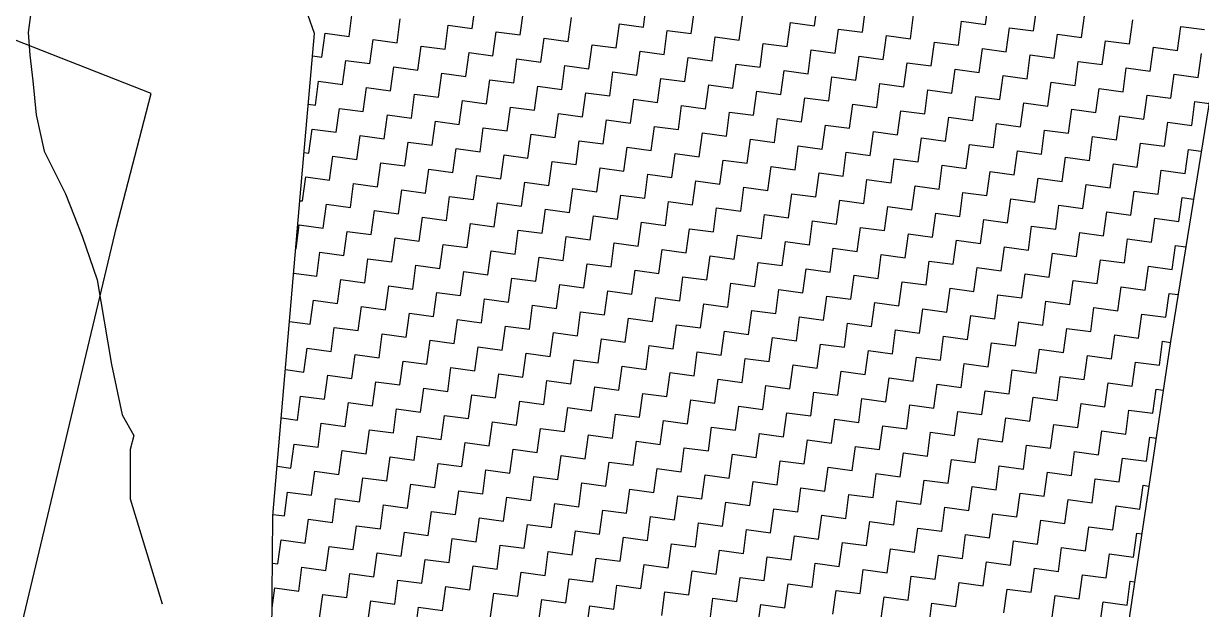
# Model space of a CAD drawing. Header units: metres. Extents: x 291974 to 293244, y 2020596 to 2023640.
# Drawn here: x 292241.9 to 292363.6, y 2021513.7 to 2021574.3 of the extents above; entities that cross this region are included whole.
import ezdxf

# ---------------------------------------------------------------- set-up
doc = ezdxf.new("R2010")
doc.units = ezdxf.units.M
doc.header["$MEASUREMENT"] = 0
for name, color, linetype in [('LINE_WATER', 4, 'Continuous'), ('POLY_HATCH', 12, 'Continuous'), ('POLY_PARCEL', 6, 'Continuous')]:
    doc.layers.add(name, color=color, linetype=linetype)

msp = doc.modelspace()

# ---------------------------------------------------------------- linework, layer by layer
at = {"layer": 'LINE_WATER'}
for p, q in [((292242.79, 2021576.42), (292242.37, 2021573.34)), ((292242.37, 2021573.34), (292242.55, 2021571)), ((292242.55, 2021571), (292242.85, 2021568.32)), ((292242.85, 2021568.32), (292243.21, 2021564.81)), ((292243.21, 2021564.81), (292244.02, 2021561.07)), ((292244.02, 2021561.07), (292246.23, 2021556.65)), ((292246.23, 2021556.65), (292247.96, 2021552.29)), ((292247.96, 2021552.29), (292249.5, 2021547.79)), ((292249.5, 2021547.79), (292250.96, 2021539.01)), ((292250.96, 2021539.01), (292252.09, 2021533.83)), ((292252.09, 2021533.83), (292253.28, 2021531.69)), ((292253.28, 2021531.69), (292252.92, 2021530.25)), ((292252.92, 2021530.25), (292252.9, 2021525.14)), ((292252.9, 2021525.14), (292256.22, 2021514.3))]:
    msp.add_line(p, q, dxfattribs=at)
at = {"layer": 'POLY_HATCH'}
for p, q in [((292271.93, 2021573.22), (292267.26, 2021586.85)), ((292270.47, 2021556.34), (292271.93, 2021573.22)), ((292365.26, 2021571.62), (292360.37, 2021541.39)), ((292267.65, 2021523.39), (292270.47, 2021556.34)), ((292360.37, 2021541.39), (292352.04, 2021485.61)), ((292267.47, 2021503.91), (292267.65, 2021523.39))]:
    msp.add_line(p, q, dxfattribs=at)
at = {"layer": 'POLY_HATCH', "linetype": 'Continuous'}
for p, q in [((292288.24, 2021573.73), (292288.57, 2021576.21)), ((292305.92, 2021573.87), (292306.25, 2021576.35)), ((292323.59, 2021574.01), (292323.93, 2021576.49)), ((292341.27, 2021574.15), (292341.6, 2021576.63)), ((292346.23, 2021573.49), (292346.56, 2021575.96)), ((292275.52, 2021572.93), (292275.85, 2021575.4)), ((292280.47, 2021572.26), (292280.81, 2021574.74)), ((292293.2, 2021573.07), (292293.53, 2021575.54)), ((292298.15, 2021572.4), (292298.48, 2021574.88)), ((292310.87, 2021573.21), (292311.21, 2021575.68)), ((292315.83, 2021572.54), (292316.16, 2021575.02)), ((292328.55, 2021573.35), (292328.88, 2021575.82)), ((292333.5, 2021572.68), (292333.84, 2021575.16)), ((292351.18, 2021572.82), (292351.51, 2021575.3)), ((292285.43, 2021571.59), (292285.76, 2021574.07)), ((292285.76, 2021574.07), (292288.24, 2021573.73)), ((292303.11, 2021571.73), (292303.44, 2021574.21)), ((292303.44, 2021574.21), (292305.92, 2021573.87)), ((292308.06, 2021571.06), (292308.39, 2021573.54)), ((292308.39, 2021573.54), (292310.87, 2021573.21)), ((292320.78, 2021571.87), (292321.12, 2021574.35)), ((292321.12, 2021574.35), (292323.59, 2021574.01)), ((292325.74, 2021571.2), (292326.07, 2021573.68)), ((292326.07, 2021573.68), (292328.55, 2021573.35)), ((292338.46, 2021572.01), (292338.79, 2021574.49)), ((292338.79, 2021574.49), (292341.27, 2021574.15)), ((292343.41, 2021571.34), (292343.75, 2021573.82)), ((292343.75, 2021573.82), (292346.23, 2021573.49)), ((292356.14, 2021572.15), (292356.47, 2021574.63)), ((292361.09, 2021571.48), (292361.43, 2021573.96)), ((292361.43, 2021573.96), (292363.9, 2021573.63)), ((292272.71, 2021570.78), (292273.04, 2021573.26)), ((292273.04, 2021573.26), (292275.52, 2021572.93)), ((292277.66, 2021570.12), (292278, 2021572.59)), ((292278, 2021572.59), (292280.47, 2021572.26)), ((292290.38, 2021570.92), (292290.72, 2021573.4)), ((292290.72, 2021573.4), (292293.2, 2021573.07)), ((292295.34, 2021570.26), (292295.67, 2021572.73)), ((292295.67, 2021572.73), (292298.15, 2021572.4)), ((292313.02, 2021570.4), (292313.35, 2021572.87)), ((292313.35, 2021572.87), (292315.83, 2021572.54)), ((292317.97, 2021569.73), (292318.3, 2021572.2)), ((292318.3, 2021572.2), (292320.78, 2021571.87)), ((292330.69, 2021570.54), (292331.03, 2021573.01)), ((292331.03, 2021573.01), (292333.5, 2021572.68)), ((292335.65, 2021569.87), (292335.98, 2021572.34)), ((292335.98, 2021572.34), (292338.46, 2021572.01)), ((292348.37, 2021570.68), (292348.7, 2021573.15)), ((292348.7, 2021573.15), (292351.18, 2021572.82)), ((292353.32, 2021570.01), (292353.66, 2021572.48)), ((292353.66, 2021572.48), (292356.14, 2021572.15)), ((292282.62, 2021569.45), (292282.95, 2021571.92)), ((292282.95, 2021571.92), (292285.43, 2021571.59)), ((292287.57, 2021568.78), (292287.91, 2021571.26)), ((292287.91, 2021571.26), (292290.38, 2021570.92)), ((292300.29, 2021569.59), (292300.63, 2021572.06)), ((292300.63, 2021572.06), (292303.11, 2021571.73)), ((292305.25, 2021568.92), (292305.58, 2021571.4)), ((292305.58, 2021571.4), (292308.06, 2021571.06)), ((292322.93, 2021569.06), (292323.26, 2021571.54)), ((292323.26, 2021571.54), (292325.74, 2021571.2)), ((292340.6, 2021569.2), (292340.94, 2021571.68)), ((292340.94, 2021571.68), (292343.41, 2021571.34)), ((292345.56, 2021568.53), (292345.89, 2021571.01)), ((292345.89, 2021571.01), (292348.37, 2021570.68)), ((292358.28, 2021569.34), (292358.61, 2021571.82)), ((292358.61, 2021571.82), (292361.09, 2021571.48)), ((292363.23, 2021568.67), (292363.57, 2021571.15)), ((292271.73, 2021570.92), (292272.71, 2021570.78)), ((292274.85, 2021567.97), (292275.18, 2021570.45)), ((292275.18, 2021570.45), (292277.66, 2021570.12)), ((292279.81, 2021567.3), (292280.14, 2021569.78)), ((292280.14, 2021569.78), (292282.62, 2021569.45)), ((292292.53, 2021568.11), (292292.86, 2021570.59)), ((292292.86, 2021570.59), (292295.34, 2021570.26)), ((292297.48, 2021567.44), (292297.82, 2021569.92)), ((292297.82, 2021569.92), (292300.29, 2021569.59)), ((292310.2, 2021568.25), (292310.54, 2021570.73)), ((292310.54, 2021570.73), (292313.02, 2021570.4)), ((292315.16, 2021567.58), (292315.49, 2021570.06)), ((292315.49, 2021570.06), (292317.97, 2021569.73)), ((292327.88, 2021568.39), (292328.22, 2021570.87)), ((292328.22, 2021570.87), (292330.69, 2021570.54)), ((292332.84, 2021567.72), (292333.17, 2021570.2)), ((292333.17, 2021570.2), (292335.65, 2021569.87)), ((292350.51, 2021567.86), (292350.85, 2021570.34)), ((292350.85, 2021570.34), (292353.32, 2021570.01)), ((292284.76, 2021566.64), (292285.09, 2021569.11)), ((292285.09, 2021569.11), (292287.57, 2021568.78)), ((292302.44, 2021566.78), (292302.77, 2021569.25)), ((292302.77, 2021569.25), (292305.25, 2021568.92)), ((292307.39, 2021566.11), (292307.73, 2021568.59)), ((292307.73, 2021568.59), (292310.2, 2021568.25)), ((292320.11, 2021566.92), (292320.45, 2021569.39)), ((292320.45, 2021569.39), (292322.93, 2021569.06)), ((292325.07, 2021566.25), (292325.4, 2021568.73)), ((292325.4, 2021568.73), (292327.88, 2021568.39)), ((292337.79, 2021567.06), (292338.13, 2021569.53)), ((292338.13, 2021569.53), (292340.6, 2021569.2)), ((292342.75, 2021566.39), (292343.08, 2021568.87)), ((292343.08, 2021568.87), (292345.56, 2021568.53)), ((292355.47, 2021567.2), (292355.8, 2021569.67)), ((292355.8, 2021569.67), (292358.28, 2021569.34)), ((292360.42, 2021566.53), (292360.76, 2021569.01)), ((292360.76, 2021569.01), (292363.23, 2021568.67)), ((292272.04, 2021565.83), (292272.37, 2021568.31)), ((292272.37, 2021568.31), (292274.85, 2021567.97)), ((292276.99, 2021565.16), (292277.33, 2021567.64)), ((292277.33, 2021567.64), (292279.81, 2021567.3)), ((292289.72, 2021565.97), (292290.05, 2021568.45)), ((292290.05, 2021568.45), (292292.53, 2021568.11)), ((292294.67, 2021565.3), (292295, 2021567.78)), ((292295, 2021567.78), (292297.48, 2021567.44)), ((292312.35, 2021565.44), (292312.68, 2021567.92)), ((292312.68, 2021567.92), (292315.16, 2021567.58)), ((292330.02, 2021565.58), (292330.36, 2021568.06)), ((292330.36, 2021568.06), (292332.84, 2021567.72)), ((292334.98, 2021564.91), (292335.31, 2021567.39)), ((292335.31, 2021567.39), (292337.79, 2021567.06)), ((292347.7, 2021565.72), (292348.04, 2021568.2)), ((292348.04, 2021568.2), (292350.51, 2021567.86)), ((292352.66, 2021565.05), (292352.99, 2021567.53)), ((292352.99, 2021567.53), (292355.47, 2021567.2)), ((292281.95, 2021564.49), (292282.28, 2021566.97)), ((292282.28, 2021566.97), (292284.76, 2021566.64)), ((292286.9, 2021563.82), (292287.24, 2021566.3)), ((292287.24, 2021566.3), (292289.72, 2021565.97)), ((292299.63, 2021564.63), (292299.96, 2021567.11)), ((292299.96, 2021567.11), (292302.44, 2021566.78)), ((292304.58, 2021563.96), (292304.92, 2021566.44)), ((292304.92, 2021566.44), (292307.39, 2021566.11)), ((292317.3, 2021564.77), (292317.64, 2021567.25)), ((292317.64, 2021567.25), (292320.11, 2021566.92)), ((292322.26, 2021564.1), (292322.59, 2021566.58)), ((292322.59, 2021566.58), (292325.07, 2021566.25)), ((292339.94, 2021564.24), (292340.27, 2021566.72)), ((292340.27, 2021566.72), (292342.75, 2021566.39)), ((292357.61, 2021564.38), (292357.95, 2021566.86)), ((292357.95, 2021566.86), (292360.42, 2021566.53)), ((292362.57, 2021563.72), (292362.9, 2021566.19)), ((292362.9, 2021566.19), (292364.35, 2021566)), ((292271.3, 2021565.93), (292272.04, 2021565.83)), ((292274.18, 2021563.02), (292274.52, 2021565.49)), ((292274.52, 2021565.49), (292276.99, 2021565.16)), ((292291.86, 2021563.16), (292292.19, 2021565.63)), ((292292.19, 2021565.63), (292294.67, 2021565.3)), ((292296.81, 2021562.49), (292297.15, 2021564.97)), ((292297.15, 2021564.97), (292299.63, 2021564.63)), ((292309.54, 2021563.3), (292309.87, 2021565.77)), ((292309.87, 2021565.77), (292312.35, 2021565.44)), ((292314.49, 2021562.63), (292314.83, 2021565.11)), ((292314.83, 2021565.11), (292317.3, 2021564.77)), ((292327.21, 2021563.44), (292327.55, 2021565.91)), ((292327.55, 2021565.91), (292330.02, 2021565.58)), ((292332.17, 2021562.77), (292332.5, 2021565.25)), ((292332.5, 2021565.25), (292334.98, 2021564.91)), ((292344.89, 2021563.58), (292345.22, 2021566.05)), ((292345.22, 2021566.05), (292347.7, 2021565.72)), ((292349.85, 2021562.91), (292350.18, 2021565.39)), ((292350.18, 2021565.39), (292352.66, 2021565.05)), ((292279.14, 2021562.35), (292279.47, 2021564.83)), ((292279.47, 2021564.83), (292281.95, 2021564.49)), ((292284.09, 2021561.68), (292284.43, 2021564.16)), ((292284.43, 2021564.16), (292286.9, 2021563.82)), ((292301.77, 2021561.82), (292302.1, 2021564.3)), ((292302.1, 2021564.3), (292304.58, 2021563.96)), ((292319.45, 2021561.96), (292319.78, 2021564.44)), ((292319.78, 2021564.44), (292322.26, 2021564.1)), ((292324.4, 2021561.29), (292324.74, 2021563.77)), ((292324.74, 2021563.77), (292327.21, 2021563.44)), ((292337.12, 2021562.1), (292337.46, 2021564.58)), ((292337.46, 2021564.58), (292339.94, 2021564.24)), ((292342.08, 2021561.43), (292342.41, 2021563.91)), ((292342.41, 2021563.91), (292344.89, 2021563.58)), ((292354.8, 2021562.24), (292355.13, 2021564.72)), ((292355.13, 2021564.72), (292357.61, 2021564.38)), ((292359.76, 2021561.57), (292360.09, 2021564.05)), ((292360.09, 2021564.05), (292362.57, 2021563.72)), ((292271.37, 2021560.87), (292271.7, 2021563.35)), ((292271.7, 2021563.35), (292274.18, 2021563.02)), ((292276.33, 2021560.2), (292276.66, 2021562.68)), ((292276.66, 2021562.68), (292279.14, 2021562.35)), ((292289.05, 2021561.01), (292289.38, 2021563.49)), ((292289.38, 2021563.49), (292291.86, 2021563.16)), ((292294, 2021560.34), (292294.34, 2021562.82)), ((292294.34, 2021562.82), (292296.81, 2021562.49)), ((292306.72, 2021561.15), (292307.06, 2021563.63)), ((292307.06, 2021563.63), (292309.54, 2021563.3)), ((292311.68, 2021560.48), (292312.01, 2021562.96)), ((292312.01, 2021562.96), (292314.49, 2021562.63)), ((292329.36, 2021560.62), (292329.69, 2021563.1)), ((292329.69, 2021563.1), (292332.17, 2021562.77)), ((292347.03, 2021560.76), (292347.37, 2021563.24)), ((292347.37, 2021563.24), (292349.85, 2021562.91)), ((292351.99, 2021560.1), (292352.32, 2021562.57)), ((292352.32, 2021562.57), (292354.8, 2021562.24)), ((292281.28, 2021559.54), (292281.62, 2021562.01)), ((292281.62, 2021562.01), (292284.09, 2021561.68)), ((292286.24, 2021558.87), (292286.57, 2021561.35)), ((292286.57, 2021561.35), (292289.05, 2021561.01)), ((292298.96, 2021559.68), (292299.29, 2021562.15)), ((292299.29, 2021562.15), (292301.77, 2021561.82)), ((292303.91, 2021559.01), (292304.25, 2021561.49)), ((292304.25, 2021561.49), (292306.72, 2021561.15)), ((292316.64, 2021559.82), (292316.97, 2021562.29)), ((292316.97, 2021562.29), (292319.45, 2021561.96)), ((292321.59, 2021559.15), (292321.92, 2021561.63)), ((292321.92, 2021561.63), (292324.4, 2021561.29)), ((292334.31, 2021559.96), (292334.65, 2021562.43)), ((292334.65, 2021562.43), (292337.12, 2021562.1)), ((292339.27, 2021559.29), (292339.6, 2021561.77)), ((292339.6, 2021561.77), (292342.08, 2021561.43)), ((292356.94, 2021559.43), (292357.28, 2021561.91)), ((292357.28, 2021561.91), (292359.76, 2021561.57)), ((292270.86, 2021560.94), (292271.37, 2021560.87)), ((292273.51, 2021558.06), (292273.85, 2021560.54)), ((292273.85, 2021560.54), (292276.33, 2021560.2)), ((292291.19, 2021558.2), (292291.53, 2021560.68)), ((292291.53, 2021560.68), (292294, 2021560.34)), ((292308.87, 2021558.34), (292309.2, 2021560.82)), ((292309.2, 2021560.82), (292311.68, 2021560.48)), ((292313.82, 2021557.67), (292314.16, 2021560.15)), ((292314.16, 2021560.15), (292316.64, 2021559.82)), ((292326.55, 2021558.48), (292326.88, 2021560.96)), ((292326.88, 2021560.96), (292329.36, 2021560.62)), ((292331.5, 2021557.81), (292331.83, 2021560.29)), ((292331.83, 2021560.29), (292334.31, 2021559.96)), ((292344.22, 2021558.62), (292344.56, 2021561.1)), ((292344.56, 2021561.1), (292347.03, 2021560.76)), ((292349.18, 2021557.95), (292349.51, 2021560.43)), ((292349.51, 2021560.43), (292351.99, 2021560.1)), ((292361.9, 2021558.76), (292362.23, 2021561.24)), ((292362.23, 2021561.24), (292363.55, 2021561.06)), ((292278.47, 2021557.39), (292278.8, 2021559.87)), ((292278.8, 2021559.87), (292281.28, 2021559.54)), ((292283.42, 2021556.73), (292283.76, 2021559.2)), ((292283.76, 2021559.2), (292286.24, 2021558.87)), ((292296.15, 2021557.53), (292296.48, 2021560.01)), ((292296.48, 2021560.01), (292298.96, 2021559.68)), ((292301.1, 2021556.87), (292301.44, 2021559.34)), ((292301.44, 2021559.34), (292303.91, 2021559.01)), ((292318.78, 2021557.01), (292319.11, 2021559.48)), ((292319.11, 2021559.48), (292321.59, 2021559.15)), ((292323.73, 2021556.34), (292324.07, 2021558.82)), ((292324.07, 2021558.82), (292326.55, 2021558.48)), ((292336.46, 2021557.15), (292336.79, 2021559.62)), ((292336.79, 2021559.62), (292339.27, 2021559.29)), ((292341.41, 2021556.48), (292341.74, 2021558.96)), ((292341.74, 2021558.96), (292344.22, 2021558.62)), ((292354.13, 2021557.29), (292354.47, 2021559.76)), ((292354.47, 2021559.76), (292356.94, 2021559.43)), ((292359.09, 2021556.62), (292359.42, 2021559.1)), ((292359.42, 2021559.1), (292361.9, 2021558.76)), ((292270.7, 2021555.92), (292271.04, 2021558.4)), ((292271.04, 2021558.4), (292273.51, 2021558.06)), ((292275.66, 2021555.25), (292275.99, 2021557.73)), ((292275.99, 2021557.73), (292278.47, 2021557.39)), ((292288.38, 2021556.06), (292288.71, 2021558.54)), ((292288.71, 2021558.54), (292291.19, 2021558.2)), ((292293.34, 2021555.39), (292293.67, 2021557.87)), ((292293.67, 2021557.87), (292296.15, 2021557.53)), ((292306.06, 2021556.2), (292306.39, 2021558.68)), ((292306.39, 2021558.68), (292308.87, 2021558.34)), ((292311.01, 2021555.53), (292311.35, 2021558.01)), ((292311.35, 2021558.01), (292313.82, 2021557.67)), ((292328.69, 2021555.67), (292329.02, 2021558.15)), ((292329.02, 2021558.15), (292331.5, 2021557.81)), ((292346.37, 2021555.81), (292346.7, 2021558.29)), ((292346.7, 2021558.29), (292349.18, 2021557.95)), ((292351.32, 2021555.14), (292351.65, 2021557.62)), ((292351.65, 2021557.62), (292354.13, 2021557.29)), ((292280.61, 2021554.58), (292280.95, 2021557.06)), ((292280.95, 2021557.06), (292283.42, 2021556.73)), ((292285.57, 2021553.91), (292285.9, 2021556.39)), ((292285.9, 2021556.39), (292288.38, 2021556.06)), ((292298.29, 2021554.72), (292298.62, 2021557.2)), ((292298.62, 2021557.2), (292301.1, 2021556.87)), ((292303.25, 2021554.05), (292303.58, 2021556.53)), ((292303.58, 2021556.53), (292306.06, 2021556.2)), ((292315.97, 2021554.86), (292316.3, 2021557.34)), ((292316.3, 2021557.34), (292318.78, 2021557.01)), ((292320.92, 2021554.19), (292321.26, 2021556.67)), ((292321.26, 2021556.67), (292323.73, 2021556.34)), ((292333.64, 2021555), (292333.98, 2021557.48)), ((292333.98, 2021557.48), (292336.46, 2021557.15)), ((292338.6, 2021554.33), (292338.93, 2021556.81)), ((292338.93, 2021556.81), (292341.41, 2021556.48)), ((292356.28, 2021554.47), (292356.61, 2021556.95)), ((292356.61, 2021556.95), (292359.09, 2021556.62)), ((292270.43, 2021555.95), (292270.7, 2021555.92)), ((292272.85, 2021553.11), (292273.18, 2021555.58)), ((292273.18, 2021555.58), (292275.66, 2021555.25)), ((292290.52, 2021553.25), (292290.86, 2021555.72)), ((292290.86, 2021555.72), (292293.34, 2021555.39)), ((292308.2, 2021553.39), (292308.53, 2021555.86)), ((292308.53, 2021555.86), (292311.01, 2021555.53)), ((292313.16, 2021552.72), (292313.49, 2021555.2)), ((292313.49, 2021555.2), (292315.97, 2021554.86)), ((292325.88, 2021553.53), (292326.21, 2021556)), ((292326.21, 2021556), (292328.69, 2021555.67)), ((292330.83, 2021552.86), (292331.17, 2021555.34)), ((292331.17, 2021555.34), (292333.64, 2021555)), ((292343.55, 2021553.67), (292343.89, 2021556.14)), ((292343.89, 2021556.14), (292346.37, 2021555.81)), ((292348.51, 2021553), (292348.84, 2021555.48)), ((292348.84, 2021555.48), (292351.32, 2021555.14)), ((292361.23, 2021553.81), (292361.57, 2021556.28)), ((292361.57, 2021556.28), (292362.75, 2021556.12)), ((292277.8, 2021552.44), (292278.14, 2021554.92)), ((292278.14, 2021554.92), (292280.61, 2021554.58)), ((292282.76, 2021551.77), (292283.09, 2021554.25)), ((292283.09, 2021554.25), (292285.57, 2021553.91)), ((292295.48, 2021552.58), (292295.81, 2021555.06)), ((292295.81, 2021555.06), (292298.29, 2021554.72)), ((292300.43, 2021551.91), (292300.77, 2021554.39)), ((292300.77, 2021554.39), (292303.25, 2021554.05)), ((292318.11, 2021552.05), (292318.44, 2021554.53)), ((292318.44, 2021554.53), (292320.92, 2021554.19)), ((292335.79, 2021552.19), (292336.12, 2021554.67)), ((292336.12, 2021554.67), (292338.6, 2021554.33)), ((292340.74, 2021551.52), (292341.08, 2021554)), ((292341.08, 2021554), (292343.55, 2021553.67)), ((292353.46, 2021552.33), (292353.8, 2021554.81)), ((292353.8, 2021554.81), (292356.28, 2021554.47)), ((292358.42, 2021551.66), (292358.75, 2021554.14)), ((292358.75, 2021554.14), (292361.23, 2021553.81)), ((292270.04, 2021550.96), (292270.37, 2021553.44)), ((292270.37, 2021553.44), (292272.85, 2021553.11)), ((292274.99, 2021550.29), (292275.32, 2021552.77)), ((292275.32, 2021552.77), (292277.8, 2021552.44)), ((292287.71, 2021551.1), (292288.05, 2021553.58)), ((292288.05, 2021553.58), (292290.52, 2021553.25)), ((292292.67, 2021550.43), (292293, 2021552.91)), ((292293, 2021552.91), (292295.48, 2021552.58)), ((292305.39, 2021551.24), (292305.72, 2021553.72)), ((292305.72, 2021553.72), (292308.2, 2021553.39)), ((292310.34, 2021550.57), (292310.68, 2021553.05)), ((292310.68, 2021553.05), (292313.16, 2021552.72)), ((292323.07, 2021551.38), (292323.4, 2021553.86)), ((292323.4, 2021553.86), (292325.88, 2021553.53)), ((292328.02, 2021550.71), (292328.36, 2021553.19)), ((292328.36, 2021553.19), (292330.83, 2021552.86)), ((292345.7, 2021550.85), (292346.03, 2021553.33)), ((292346.03, 2021553.33), (292348.51, 2021553)), ((292279.95, 2021549.63), (292280.28, 2021552.1)), ((292280.28, 2021552.1), (292282.76, 2021551.77)), ((292297.62, 2021549.77), (292297.96, 2021552.24)), ((292297.96, 2021552.24), (292300.43, 2021551.91)), ((292302.58, 2021549.1), (292302.91, 2021551.58)), ((292302.91, 2021551.58), (292305.39, 2021551.24)), ((292315.3, 2021549.91), (292315.63, 2021552.38)), ((292315.63, 2021552.38), (292318.11, 2021552.05)), ((292320.25, 2021549.24), (292320.59, 2021551.72)), ((292320.59, 2021551.72), (292323.07, 2021551.38)), ((292332.98, 2021550.05), (292333.31, 2021552.52)), ((292333.31, 2021552.52), (292335.79, 2021552.19)), ((292337.93, 2021549.38), (292338.27, 2021551.86)), ((292338.27, 2021551.86), (292340.74, 2021551.52)), ((292350.65, 2021550.19), (292350.99, 2021552.66)), ((292350.99, 2021552.66), (292353.46, 2021552.33)), ((292355.61, 2021549.52), (292355.94, 2021552)), ((292355.94, 2021552), (292358.42, 2021551.66)), ((292270.01, 2021550.97), (292270.04, 2021550.96)), ((292272.18, 2021548.15), (292272.51, 2021550.63)), ((292272.51, 2021550.63), (292274.99, 2021550.29)), ((292284.9, 2021548.96), (292285.23, 2021551.44)), ((292285.23, 2021551.44), (292287.71, 2021551.1)), ((292289.86, 2021548.29), (292290.19, 2021550.77)), ((292290.19, 2021550.77), (292292.67, 2021550.43)), ((292307.53, 2021548.43), (292307.87, 2021550.91)), ((292307.87, 2021550.91), (292310.34, 2021550.57)), ((292325.21, 2021548.57), (292325.54, 2021551.05)), ((292325.54, 2021551.05), (292328.02, 2021550.71)), ((292330.16, 2021547.9), (292330.5, 2021550.38)), ((292330.5, 2021550.38), (292332.98, 2021550.05)), ((292342.89, 2021548.71), (292343.22, 2021551.19)), ((292343.22, 2021551.19), (292345.7, 2021550.85)), ((292347.84, 2021548.04), (292348.18, 2021550.52)), ((292348.18, 2021550.52), (292350.65, 2021550.19)), ((292360.56, 2021548.85), (292360.9, 2021551.33)), ((292360.9, 2021551.33), (292361.95, 2021551.19)), ((292277.13, 2021547.48), (292277.47, 2021549.96)), ((292277.47, 2021549.96), (292279.95, 2021549.63)), ((292282.09, 2021546.82), (292282.42, 2021549.29)), ((292282.42, 2021549.29), (292284.9, 2021548.96)), ((292294.81, 2021547.62), (292295.14, 2021550.1)), ((292295.14, 2021550.1), (292297.62, 2021549.77)), ((292299.77, 2021546.96), (292300.1, 2021549.43)), ((292300.1, 2021549.43), (292302.58, 2021549.1)), ((292312.49, 2021547.76), (292312.82, 2021550.24)), ((292312.82, 2021550.24), (292315.3, 2021549.91)), ((292317.44, 2021547.1), (292317.78, 2021549.57)), ((292317.78, 2021549.57), (292320.25, 2021549.24)), ((292335.12, 2021547.24), (292335.45, 2021549.71)), ((292335.45, 2021549.71), (292337.93, 2021549.38)), ((292352.8, 2021547.38), (292353.13, 2021549.85)), ((292353.13, 2021549.85), (292355.61, 2021549.52)), ((292357.75, 2021546.71), (292358.09, 2021549.18)), ((292358.09, 2021549.18), (292360.56, 2021548.85)), ((292269.79, 2021548.47), (292272.18, 2021548.15)), ((292287.04, 2021546.15), (292287.38, 2021548.62)), ((292287.38, 2021548.62), (292289.86, 2021548.29)), ((292292, 2021545.48), (292292.33, 2021547.96)), ((292292.33, 2021547.96), (292294.81, 2021547.62)), ((292304.72, 2021546.29), (292305.06, 2021548.76)), ((292305.06, 2021548.76), (292307.53, 2021548.43)), ((292309.68, 2021545.62), (292310.01, 2021548.1)), ((292310.01, 2021548.1), (292312.49, 2021547.76)), ((292322.4, 2021546.43), (292322.73, 2021548.9)), ((292322.73, 2021548.9), (292325.21, 2021548.57)), ((292327.35, 2021545.76), (292327.69, 2021548.24)), ((292327.69, 2021548.24), (292330.16, 2021547.9)), ((292340.07, 2021546.57), (292340.41, 2021549.04)), ((292340.41, 2021549.04), (292342.89, 2021548.71)), ((292345.03, 2021545.9), (292345.36, 2021548.38)), ((292345.36, 2021548.38), (292347.84, 2021548.04)), ((292274.32, 2021545.34), (292274.66, 2021547.82)), ((292274.66, 2021547.82), (292277.13, 2021547.48)), ((292279.28, 2021544.67), (292279.61, 2021547.15)), ((292279.61, 2021547.15), (292282.09, 2021546.82)), ((292296.95, 2021544.81), (292297.29, 2021547.29)), ((292297.29, 2021547.29), (292299.77, 2021546.96)), ((292314.63, 2021544.95), (292314.97, 2021547.43)), ((292314.97, 2021547.43), (292317.44, 2021547.1)), ((292319.59, 2021544.28), (292319.92, 2021546.76)), ((292319.92, 2021546.76), (292322.4, 2021546.43)), ((292332.31, 2021545.09), (292332.64, 2021547.57)), ((292332.64, 2021547.57), (292335.12, 2021547.24)), ((292337.26, 2021544.42), (292337.6, 2021546.9)), ((292337.6, 2021546.9), (292340.07, 2021546.57)), ((292349.99, 2021545.23), (292350.32, 2021547.71)), ((292350.32, 2021547.71), (292352.8, 2021547.38)), ((292354.94, 2021544.56), (292355.27, 2021547.04)), ((292355.27, 2021547.04), (292357.75, 2021546.71)), ((292271.51, 2021543.2), (292271.84, 2021545.67)), ((292271.84, 2021545.67), (292274.32, 2021545.34)), ((292284.23, 2021544), (292284.57, 2021546.48)), ((292284.57, 2021546.48), (292287.04, 2021546.15)), ((292289.19, 2021543.34), (292289.52, 2021545.81)), ((292289.52, 2021545.81), (292292, 2021545.48)), ((292301.91, 2021544.14), (292302.24, 2021546.62)), ((292302.24, 2021546.62), (292304.72, 2021546.29)), ((292306.86, 2021543.48), (292307.2, 2021545.95)), ((292307.2, 2021545.95), (292309.68, 2021545.62)), ((292324.54, 2021543.62), (292324.88, 2021546.09)), ((292324.88, 2021546.09), (292327.35, 2021545.76)), ((292342.22, 2021543.76), (292342.55, 2021546.23)), ((292342.55, 2021546.23), (292345.03, 2021545.9)), ((292347.17, 2021543.09), (292347.51, 2021545.57)), ((292347.51, 2021545.57), (292349.99, 2021545.23)), ((292359.9, 2021543.9), (292360.23, 2021546.37)), ((292360.23, 2021546.37), (292361.15, 2021546.25)), ((292276.47, 2021542.53), (292276.8, 2021545.01)), ((292276.8, 2021545.01), (292279.28, 2021544.67)), ((292281.42, 2021541.86), (292281.76, 2021544.34)), ((292281.76, 2021544.34), (292284.23, 2021544)), ((292294.14, 2021542.67), (292294.48, 2021545.15)), ((292294.48, 2021545.15), (292296.95, 2021544.81)), ((292299.1, 2021542), (292299.43, 2021544.48)), ((292299.43, 2021544.48), (292301.91, 2021544.14)), ((292311.82, 2021542.81), (292312.15, 2021545.29)), ((292312.15, 2021545.29), (292314.63, 2021544.95)), ((292316.78, 2021542.14), (292317.11, 2021544.62)), ((292317.11, 2021544.62), (292319.59, 2021544.28)), ((292329.5, 2021542.95), (292329.83, 2021545.43)), ((292329.83, 2021545.43), (292332.31, 2021545.09)), ((292334.45, 2021542.28), (292334.79, 2021544.76)), ((292334.79, 2021544.76), (292337.26, 2021544.42)), ((292352.13, 2021542.42), (292352.46, 2021544.9)), ((292352.46, 2021544.9), (292354.94, 2021544.56)), ((292357.08, 2021541.75), (292357.42, 2021544.23)), ((292357.42, 2021544.23), (292359.9, 2021543.9)), ((292269.37, 2021543.48), (292271.51, 2021543.2)), ((292286.38, 2021541.19), (292286.71, 2021543.67)), ((292286.71, 2021543.67), (292289.19, 2021543.34)), ((292291.33, 2021540.52), (292291.67, 2021543)), ((292291.67, 2021543), (292294.14, 2021542.67)), ((292304.05, 2021541.33), (292304.39, 2021543.81)), ((292304.39, 2021543.81), (292306.86, 2021543.48)), ((292309.01, 2021540.66), (292309.34, 2021543.14)), ((292309.34, 2021543.14), (292311.82, 2021542.81)), ((292321.73, 2021541.47), (292322.06, 2021543.95)), ((292322.06, 2021543.95), (292324.54, 2021543.62)), ((292326.69, 2021540.8), (292327.02, 2021543.28)), ((292327.02, 2021543.28), (292329.5, 2021542.95)), ((292339.41, 2021541.61), (292339.74, 2021544.09)), ((292339.74, 2021544.09), (292342.22, 2021543.76)), ((292344.36, 2021540.94), (292344.7, 2021543.42)), ((292344.7, 2021543.42), (292347.17, 2021543.09)), ((292273.65, 2021540.38), (292273.99, 2021542.86)), ((292273.99, 2021542.86), (292276.47, 2021542.53)), ((292278.61, 2021539.72), (292278.94, 2021542.19)), ((292278.94, 2021542.19), (292281.42, 2021541.86)), ((292296.29, 2021539.86), (292296.62, 2021542.33)), ((292296.62, 2021542.33), (292299.1, 2021542)), ((292313.96, 2021540), (292314.3, 2021542.47)), ((292314.3, 2021542.47), (292316.78, 2021542.14)), ((292318.92, 2021539.33), (292319.25, 2021541.81)), ((292319.25, 2021541.81), (292321.73, 2021541.47)), ((292331.64, 2021540.14), (292331.97, 2021542.61)), ((292331.97, 2021542.61), (292334.45, 2021542.28)), ((292336.6, 2021539.47), (292336.93, 2021541.95)), ((292336.93, 2021541.95), (292339.41, 2021541.61)), ((292349.32, 2021540.28), (292349.65, 2021542.75)), ((292349.65, 2021542.75), (292352.13, 2021542.42)), ((292354.27, 2021539.61), (292354.61, 2021542.09)), ((292354.61, 2021542.09), (292357.08, 2021541.75)), ((292270.84, 2021538.24), (292271.18, 2021540.72)), ((292271.18, 2021540.72), (292273.65, 2021540.38)), ((292283.56, 2021539.05), (292283.9, 2021541.53)), ((292283.9, 2021541.53), (292286.38, 2021541.19)), ((292288.52, 2021538.38), (292288.85, 2021540.86)), ((292288.85, 2021540.86), (292291.33, 2021540.52)), ((292301.24, 2021539.19), (292301.58, 2021541.67)), ((292301.58, 2021541.67), (292304.05, 2021541.33)), ((292306.2, 2021538.52), (292306.53, 2021541)), ((292306.53, 2021541), (292309.01, 2021540.66)), ((292323.87, 2021538.66), (292324.21, 2021541.14)), ((292324.21, 2021541.14), (292326.69, 2021540.8)), ((292341.55, 2021538.8), (292341.88, 2021541.28)), ((292341.88, 2021541.28), (292344.36, 2021540.94)), ((292346.51, 2021538.13), (292346.84, 2021540.61)), ((292346.84, 2021540.61), (292349.32, 2021540.28)), ((292359.23, 2021538.94), (292359.56, 2021541.42)), ((292359.56, 2021541.42), (292360.36, 2021541.31)), ((292275.8, 2021537.57), (292276.13, 2021540.05)), ((292276.13, 2021540.05), (292278.61, 2021539.72)), ((292280.75, 2021536.91), (292281.09, 2021539.38)), ((292281.09, 2021539.38), (292283.56, 2021539.05)), ((292293.48, 2021537.71), (292293.81, 2021540.19)), ((292293.81, 2021540.19), (292296.29, 2021539.86)), ((292298.43, 2021537.04), (292298.76, 2021539.52)), ((292298.76, 2021539.52), (292301.24, 2021539.19)), ((292311.15, 2021537.85), (292311.49, 2021540.33)), ((292311.49, 2021540.33), (292313.96, 2021540)), ((292316.11, 2021537.18), (292316.44, 2021539.66)), ((292316.44, 2021539.66), (292318.92, 2021539.33)), ((292328.83, 2021537.99), (292329.16, 2021540.47)), ((292329.16, 2021540.47), (292331.64, 2021540.14)), ((292333.78, 2021537.32), (292334.12, 2021539.8)), ((292334.12, 2021539.8), (292336.6, 2021539.47)), ((292351.46, 2021537.46), (292351.79, 2021539.94)), ((292351.79, 2021539.94), (292354.27, 2021539.61)), ((292268.94, 2021538.5), (292270.84, 2021538.24)), ((292285.71, 2021536.24), (292286.04, 2021538.71)), ((292286.04, 2021538.71), (292288.52, 2021538.38)), ((292303.39, 2021536.38), (292303.72, 2021538.85)), ((292303.72, 2021538.85), (292306.2, 2021538.52)), ((292308.34, 2021535.71), (292308.67, 2021538.19)), ((292308.67, 2021538.19), (292311.15, 2021537.85)), ((292321.06, 2021536.52), (292321.4, 2021538.99)), ((292321.4, 2021538.99), (292323.87, 2021538.66)), ((292326.02, 2021535.85), (292326.35, 2021538.33)), ((292326.35, 2021538.33), (292328.83, 2021537.99)), ((292338.74, 2021536.66), (292339.07, 2021539.13)), ((292339.07, 2021539.13), (292341.55, 2021538.8)), ((292343.69, 2021535.99), (292344.03, 2021538.47)), ((292344.03, 2021538.47), (292346.51, 2021538.13)), ((292356.42, 2021536.8), (292356.75, 2021539.27)), ((292356.75, 2021539.27), (292359.23, 2021538.94)), ((292272.99, 2021535.43), (292273.32, 2021537.91)), ((292273.32, 2021537.91), (292275.8, 2021537.57)), ((292277.94, 2021534.76), (292278.28, 2021537.24)), ((292278.28, 2021537.24), (292280.75, 2021536.91)), ((292290.66, 2021535.57), (292291, 2021538.05)), ((292291, 2021538.05), (292293.48, 2021537.71)), ((292295.62, 2021534.9), (292295.95, 2021537.38)), ((292295.95, 2021537.38), (292298.43, 2021537.04)), ((292313.3, 2021535.04), (292313.63, 2021537.52)), ((292313.63, 2021537.52), (292316.11, 2021537.18)), ((292330.97, 2021535.18), (292331.31, 2021537.66)), ((292331.31, 2021537.66), (292333.78, 2021537.32)), ((292335.93, 2021534.51), (292336.26, 2021536.99)), ((292336.26, 2021536.99), (292338.74, 2021536.66)), ((292348.65, 2021535.32), (292348.98, 2021537.8)), ((292348.98, 2021537.8), (292351.46, 2021537.46)), ((292353.6, 2021534.65), (292353.94, 2021537.13)), ((292353.94, 2021537.13), (292356.42, 2021536.8)), ((292270.18, 2021533.29), (292270.51, 2021535.76)), ((292270.51, 2021535.76), (292272.99, 2021535.43)), ((292282.9, 2021534.09), (292283.23, 2021536.57)), ((292283.23, 2021536.57), (292285.71, 2021536.24)), ((292287.85, 2021533.43), (292288.19, 2021535.9)), ((292288.19, 2021535.9), (292290.66, 2021535.57)), ((292300.57, 2021534.23), (292300.91, 2021536.71)), ((292300.91, 2021536.71), (292303.39, 2021536.38)), ((292305.53, 2021533.57), (292305.86, 2021536.04)), ((292305.86, 2021536.04), (292308.34, 2021535.71)), ((292318.25, 2021534.37), (292318.58, 2021536.85)), ((292318.58, 2021536.85), (292321.06, 2021536.52)), ((292323.21, 2021533.71), (292323.54, 2021536.18)), ((292323.54, 2021536.18), (292326.02, 2021535.85)), ((292340.88, 2021533.85), (292341.22, 2021536.32)), ((292341.22, 2021536.32), (292343.69, 2021535.99)), ((292358.56, 2021533.99), (292358.89, 2021536.46)), ((292358.89, 2021536.46), (292359.62, 2021536.37)), ((292275.13, 2021532.62), (292275.46, 2021535.1)), ((292275.46, 2021535.1), (292277.94, 2021534.76)), ((292292.81, 2021532.76), (292293.14, 2021535.24)), ((292293.14, 2021535.24), (292295.62, 2021534.9)), ((292297.76, 2021532.09), (292298.1, 2021534.57)), ((292298.1, 2021534.57), (292300.57, 2021534.23)), ((292310.48, 2021532.9), (292310.82, 2021535.38)), ((292310.82, 2021535.38), (292313.3, 2021535.04)), ((292315.44, 2021532.23), (292315.77, 2021534.71)), ((292315.77, 2021534.71), (292318.25, 2021534.37)), ((292328.16, 2021533.04), (292328.49, 2021535.52)), ((292328.49, 2021535.52), (292330.97, 2021535.18)), ((292333.12, 2021532.37), (292333.45, 2021534.85)), ((292333.45, 2021534.85), (292335.93, 2021534.51)), ((292345.84, 2021533.18), (292346.17, 2021535.66)), ((292346.17, 2021535.66), (292348.65, 2021535.32)), ((292350.79, 2021532.51), (292351.13, 2021534.99)), ((292351.13, 2021534.99), (292353.6, 2021534.65)), ((292268.52, 2021533.51), (292270.18, 2021533.29)), ((292280.09, 2021531.95), (292280.42, 2021534.43)), ((292280.42, 2021534.43), (292282.9, 2021534.09)), ((292285.04, 2021531.28), (292285.37, 2021533.76)), ((292285.37, 2021533.76), (292287.85, 2021533.43)), ((292302.72, 2021531.42), (292303.05, 2021533.9)), ((292303.05, 2021533.9), (292305.53, 2021533.57)), ((292320.39, 2021531.56), (292320.73, 2021534.04)), ((292320.73, 2021534.04), (292323.21, 2021533.71)), ((292325.35, 2021530.89), (292325.68, 2021533.37)), ((292325.68, 2021533.37), (292328.16, 2021533.04)), ((292338.07, 2021531.7), (292338.41, 2021534.18)), ((292338.41, 2021534.18), (292340.88, 2021533.85)), ((292343.03, 2021531.03), (292343.36, 2021533.51)), ((292343.36, 2021533.51), (292345.84, 2021533.18)), ((292355.75, 2021531.84), (292356.08, 2021534.32)), ((292356.08, 2021534.32), (292358.56, 2021533.99)), ((292272.32, 2021530.47), (292272.65, 2021532.95)), ((292272.65, 2021532.95), (292275.13, 2021532.62)), ((292277.27, 2021529.81), (292277.61, 2021532.28)), ((292277.61, 2021532.28), (292280.09, 2021531.95)), ((292290, 2021530.61), (292290.33, 2021533.09)), ((292290.33, 2021533.09), (292292.81, 2021532.76)), ((292294.95, 2021529.95), (292295.28, 2021532.42)), ((292295.28, 2021532.42), (292297.76, 2021532.09)), ((292307.67, 2021530.75), (292308.01, 2021533.23)), ((292308.01, 2021533.23), (292310.48, 2021532.9)), ((292312.63, 2021530.09), (292312.96, 2021532.56)), ((292312.96, 2021532.56), (292315.44, 2021532.23)), ((292330.3, 2021530.23), (292330.64, 2021532.7)), ((292330.64, 2021532.7), (292333.12, 2021532.37)), ((292347.98, 2021530.37), (292348.32, 2021532.84)), ((292348.32, 2021532.84), (292350.79, 2021532.51)), ((292352.94, 2021529.7), (292353.27, 2021532.18)), ((292353.27, 2021532.18), (292355.75, 2021531.84)), ((292282.23, 2021529.14), (292282.56, 2021531.62)), ((292282.56, 2021531.62), (292285.04, 2021531.28)), ((292287.18, 2021528.47), (292287.52, 2021530.95)), ((292287.52, 2021530.95), (292290, 2021530.61)), ((292299.91, 2021529.28), (292300.24, 2021531.76)), ((292300.24, 2021531.76), (292302.72, 2021531.42)), ((292304.86, 2021528.61), (292305.2, 2021531.09)), ((292305.2, 2021531.09), (292307.67, 2021530.75)), ((292317.58, 2021529.42), (292317.92, 2021531.9)), ((292317.92, 2021531.9), (292320.39, 2021531.56)), ((292322.54, 2021528.75), (292322.87, 2021531.23)), ((292322.87, 2021531.23), (292325.35, 2021530.89)), ((292335.26, 2021529.56), (292335.59, 2021532.04)), ((292335.59, 2021532.04), (292338.07, 2021531.7)), ((292340.21, 2021528.89), (292340.55, 2021531.37)), ((292340.55, 2021531.37), (292343.03, 2021531.03)), ((292357.89, 2021529.03), (292358.23, 2021531.51)), ((292358.23, 2021531.51), (292358.88, 2021531.42)), ((292269.51, 2021528.33), (292269.84, 2021530.81)), ((292269.84, 2021530.81), (292272.32, 2021530.47)), ((292274.46, 2021527.66), (292274.8, 2021530.14)), ((292274.8, 2021530.14), (292277.27, 2021529.81)), ((292292.14, 2021527.8), (292292.47, 2021530.28)), ((292292.47, 2021530.28), (292294.95, 2021529.95)), ((292297.09, 2021527.13), (292297.43, 2021529.61)), ((292297.43, 2021529.61), (292299.91, 2021529.28)), ((292309.82, 2021527.94), (292310.15, 2021530.42)), ((292310.15, 2021530.42), (292312.63, 2021530.09)), ((292314.77, 2021527.27), (292315.11, 2021529.75)), ((292315.11, 2021529.75), (292317.58, 2021529.42)), ((292327.49, 2021528.08), (292327.83, 2021530.56)), ((292327.83, 2021530.56), (292330.3, 2021530.23)), ((292332.45, 2021527.41), (292332.78, 2021529.89)), ((292332.78, 2021529.89), (292335.26, 2021529.56)), ((292345.17, 2021528.22), (292345.5, 2021530.7)), ((292345.5, 2021530.7), (292347.98, 2021530.37)), ((292350.13, 2021527.55), (292350.46, 2021530.03)), ((292350.46, 2021530.03), (292352.94, 2021529.7)), ((292268.09, 2021528.52), (292269.51, 2021528.33)), ((292279.42, 2021526.99), (292279.75, 2021529.47)), ((292279.75, 2021529.47), (292282.23, 2021529.14)), ((292284.37, 2021526.33), (292284.71, 2021528.8)), ((292284.71, 2021528.8), (292287.18, 2021528.47)), ((292302.05, 2021526.47), (292302.38, 2021528.94)), ((292302.38, 2021528.94), (292304.86, 2021528.61)), ((292319.73, 2021526.61), (292320.06, 2021529.08)), ((292320.06, 2021529.08), (292322.54, 2021528.75)), ((292324.68, 2021525.94), (292325.02, 2021528.42)), ((292325.02, 2021528.42), (292327.49, 2021528.08)), ((292337.4, 2021526.75), (292337.74, 2021529.22)), ((292337.74, 2021529.22), (292340.21, 2021528.89)), ((292342.36, 2021526.08), (292342.69, 2021528.56)), ((292342.69, 2021528.56), (292345.17, 2021528.22)), ((292355.08, 2021526.89), (292355.41, 2021529.36)), ((292355.41, 2021529.36), (292357.89, 2021529.03)), ((292271.65, 2021525.52), (292271.98, 2021528)), ((292271.98, 2021528), (292274.46, 2021527.66)), ((292276.61, 2021524.85), (292276.94, 2021527.33)), ((292276.94, 2021527.33), (292279.42, 2021526.99)), ((292289.33, 2021525.66), (292289.66, 2021528.14)), ((292289.66, 2021528.14), (292292.14, 2021527.8)), ((292294.28, 2021524.99), (292294.62, 2021527.47)), ((292294.62, 2021527.47), (292297.09, 2021527.13)), ((292307, 2021525.8), (292307.34, 2021528.28)), ((292307.34, 2021528.28), (292309.82, 2021527.94)), ((292311.96, 2021525.13), (292312.29, 2021527.61)), ((292312.29, 2021527.61), (292314.77, 2021527.27)), ((292329.64, 2021525.27), (292329.97, 2021527.75)), ((292329.97, 2021527.75), (292332.45, 2021527.41)), ((292347.31, 2021525.41), (292347.65, 2021527.89)), ((292347.65, 2021527.89), (292350.13, 2021527.55)), ((292352.27, 2021524.74), (292352.6, 2021527.22)), ((292352.6, 2021527.22), (292355.08, 2021526.89)), ((292281.56, 2021524.18), (292281.9, 2021526.66)), ((292281.9, 2021526.66), (292284.37, 2021526.33)), ((292286.52, 2021523.52), (292286.85, 2021525.99)), ((292286.85, 2021525.99), (292289.33, 2021525.66)), ((292299.24, 2021524.32), (292299.57, 2021526.8)), ((292299.57, 2021526.8), (292302.05, 2021526.47)), ((292304.19, 2021523.66), (292304.53, 2021526.13)), ((292304.53, 2021526.13), (292307, 2021525.8)), ((292316.92, 2021524.46), (292317.25, 2021526.94)), ((292317.25, 2021526.94), (292319.73, 2021526.61)), ((292321.87, 2021523.8), (292322.2, 2021526.27)), ((292322.2, 2021526.27), (292324.68, 2021525.94)), ((292334.59, 2021524.6), (292334.93, 2021527.08)), ((292334.93, 2021527.08), (292337.4, 2021526.75)), ((292339.55, 2021523.94), (292339.88, 2021526.41)), ((292339.88, 2021526.41), (292342.36, 2021526.08)), ((292357.22, 2021524.08), (292357.56, 2021526.55)), ((292357.56, 2021526.55), (292358.14, 2021526.47)), ((292268.84, 2021523.38), (292269.17, 2021525.85)), ((292269.17, 2021525.85), (292271.65, 2021525.52)), ((292273.79, 2021522.71), (292274.13, 2021525.19)), ((292274.13, 2021525.19), (292276.61, 2021524.85)), ((292291.47, 2021522.85), (292291.81, 2021525.33)), ((292291.81, 2021525.33), (292294.28, 2021524.99)), ((292309.15, 2021522.99), (292309.48, 2021525.46)), ((292309.48, 2021525.46), (292311.96, 2021525.13)), ((292314.1, 2021522.32), (292314.44, 2021524.8)), ((292314.44, 2021524.8), (292316.92, 2021524.46)), ((292326.83, 2021523.13), (292327.16, 2021525.6)), ((292327.16, 2021525.6), (292329.64, 2021525.27)), ((292331.78, 2021522.46), (292332.11, 2021524.94)), ((292332.11, 2021524.94), (292334.59, 2021524.6)), ((292344.5, 2021523.27), (292344.84, 2021525.74)), ((292344.84, 2021525.74), (292347.31, 2021525.41)), ((292349.46, 2021522.6), (292349.79, 2021525.08)), ((292349.79, 2021525.08), (292352.27, 2021524.74)), ((292267.66, 2021523.53), (292268.84, 2021523.38)), ((292278.75, 2021522.04), (292279.08, 2021524.52)), ((292279.08, 2021524.52), (292281.56, 2021524.18)), ((292283.7, 2021521.37), (292284.04, 2021523.85)), ((292284.04, 2021523.85), (292286.52, 2021523.52)), ((292296.43, 2021522.18), (292296.76, 2021524.66)), ((292296.76, 2021524.66), (292299.24, 2021524.32)), ((292301.38, 2021521.51), (292301.72, 2021523.99)), ((292301.72, 2021523.99), (292304.19, 2021523.66)), ((292319.06, 2021521.65), (292319.39, 2021524.13)), ((292319.39, 2021524.13), (292321.87, 2021523.8)), ((292336.74, 2021521.79), (292337.07, 2021524.27)), ((292337.07, 2021524.27), (292339.55, 2021523.94)), ((292341.69, 2021521.12), (292342.02, 2021523.6)), ((292342.02, 2021523.6), (292344.5, 2021523.27)), ((292354.41, 2021521.93), (292354.75, 2021524.41)), ((292354.75, 2021524.41), (292357.22, 2021524.08)), ((292270.98, 2021520.56), (292271.32, 2021523.04)), ((292271.32, 2021523.04), (292273.79, 2021522.71)), ((292275.94, 2021519.9), (292276.27, 2021522.37)), ((292276.27, 2021522.37), (292278.75, 2021522.04)), ((292288.66, 2021520.7), (292288.99, 2021523.18)), ((292288.99, 2021523.18), (292291.47, 2021522.85)), ((292293.62, 2021520.04), (292293.95, 2021522.51)), ((292293.95, 2021522.51), (292296.43, 2021522.18)), ((292306.34, 2021520.84), (292306.67, 2021523.32)), ((292306.67, 2021523.32), (292309.15, 2021522.99)), ((292311.29, 2021520.18), (292311.63, 2021522.65)), ((292311.63, 2021522.65), (292314.1, 2021522.32)), ((292324.01, 2021520.98), (292324.35, 2021523.46)), ((292324.35, 2021523.46), (292326.83, 2021523.13)), ((292328.97, 2021520.32), (292329.3, 2021522.79)), ((292329.3, 2021522.79), (292331.78, 2021522.46)), ((292346.65, 2021520.46), (292346.98, 2021522.93)), ((292346.98, 2021522.93), (292349.46, 2021522.6)), ((292280.89, 2021519.23), (292281.23, 2021521.71)), ((292281.23, 2021521.71), (292283.7, 2021521.37)), ((292298.57, 2021519.37), (292298.9, 2021521.85)), ((292298.9, 2021521.85), (292301.38, 2021521.51)), ((292303.53, 2021518.7), (292303.86, 2021521.18)), ((292303.86, 2021521.18), (292306.34, 2021520.84)), ((292316.25, 2021519.51), (292316.58, 2021521.99)), ((292316.58, 2021521.99), (292319.06, 2021521.65)), ((292321.2, 2021518.84), (292321.54, 2021521.32)), ((292321.54, 2021521.32), (292324.01, 2021520.98)), ((292333.92, 2021519.65), (292334.26, 2021522.13)), ((292334.26, 2021522.13), (292336.74, 2021521.79)), ((292338.88, 2021518.98), (292339.21, 2021521.46)), ((292339.21, 2021521.46), (292341.69, 2021521.12)), ((292351.6, 2021519.79), (292351.93, 2021522.27)), ((292351.93, 2021522.27), (292354.41, 2021521.93)), ((292356.56, 2021519.12), (292356.89, 2021521.6)), ((292356.89, 2021521.6), (292357.4, 2021521.53)), ((292268.17, 2021518.42), (292268.51, 2021520.9)), ((292268.51, 2021520.9), (292270.98, 2021520.56)), ((292273.13, 2021517.75), (292273.46, 2021520.23)), ((292273.46, 2021520.23), (292275.94, 2021519.9)), ((292285.85, 2021518.56), (292286.18, 2021521.04)), ((292286.18, 2021521.04), (292288.66, 2021520.7)), ((292290.8, 2021517.89), (292291.14, 2021520.37)), ((292291.14, 2021520.37), (292293.62, 2021520.04)), ((292308.48, 2021518.03), (292308.81, 2021520.51)), ((292308.81, 2021520.51), (292311.29, 2021520.18)), ((292326.16, 2021518.17), (292326.49, 2021520.65)), ((292326.49, 2021520.65), (292328.97, 2021520.32)), ((292331.11, 2021517.5), (292331.45, 2021519.98)), ((292331.45, 2021519.98), (292333.92, 2021519.65)), ((292343.83, 2021518.31), (292344.17, 2021520.79)), ((292344.17, 2021520.79), (292346.65, 2021520.46)), ((292348.79, 2021517.64), (292349.12, 2021520.12)), ((292349.12, 2021520.12), (292351.6, 2021519.79)), ((292278.08, 2021517.08), (292278.42, 2021519.56)), ((292278.42, 2021519.56), (292280.89, 2021519.23)), ((292283.04, 2021516.42), (292283.37, 2021518.89)), ((292283.37, 2021518.89), (292285.85, 2021518.56)), ((292295.76, 2021517.22), (292296.09, 2021519.7)), ((292296.09, 2021519.7), (292298.57, 2021519.37)), ((292300.71, 2021516.56), (292301.05, 2021519.03)), ((292301.05, 2021519.03), (292303.53, 2021518.7)), ((292313.44, 2021517.36), (292313.77, 2021519.84)), ((292313.77, 2021519.84), (292316.25, 2021519.51)), ((292318.39, 2021516.7), (292318.72, 2021519.17)), ((292318.72, 2021519.17), (292321.2, 2021518.84)), ((292336.07, 2021516.84), (292336.4, 2021519.31)), ((292336.4, 2021519.31), (292338.88, 2021518.98)), ((292353.74, 2021516.98), (292354.08, 2021519.45)), ((292354.08, 2021519.45), (292356.56, 2021519.12)), ((292267.6, 2021518.5), (292268.17, 2021518.42)), ((292270.32, 2021515.61), (292270.65, 2021518.09)), ((292270.65, 2021518.09), (292273.13, 2021517.75)), ((292287.99, 2021515.75), (292288.33, 2021518.23)), ((292288.33, 2021518.23), (292290.8, 2021517.89)), ((292292.95, 2021515.08), (292293.28, 2021517.56)), ((292293.28, 2021517.56), (292295.76, 2021517.22)), ((292305.67, 2021515.89), (292306, 2021518.37)), ((292306, 2021518.37), (292308.48, 2021518.03)), ((292310.62, 2021515.22), (292310.96, 2021517.7)), ((292310.96, 2021517.7), (292313.44, 2021517.36)), ((292323.35, 2021516.03), (292323.68, 2021518.51)), ((292323.68, 2021518.51), (292326.16, 2021518.17)), ((292328.3, 2021515.36), (292328.63, 2021517.84)), ((292328.63, 2021517.84), (292331.11, 2021517.5)), ((292341.02, 2021516.17), (292341.36, 2021518.65)), ((292341.36, 2021518.65), (292343.83, 2021518.31)), ((292345.98, 2021515.5), (292346.31, 2021517.98)), ((292346.31, 2021517.98), (292348.79, 2021517.64)), ((292275.27, 2021514.94), (292275.6, 2021517.42)), ((292275.6, 2021517.42), (292278.08, 2021517.08)), ((292280.23, 2021514.27), (292280.56, 2021516.75)), ((292280.56, 2021516.75), (292283.04, 2021516.42)), ((292297.9, 2021514.41), (292298.24, 2021516.89)), ((292298.24, 2021516.89), (292300.71, 2021516.56)), ((292315.58, 2021514.55), (292315.91, 2021517.03)), ((292315.91, 2021517.03), (292318.39, 2021516.7)), ((292320.53, 2021513.89), (292320.87, 2021516.36)), ((292320.87, 2021516.36), (292323.35, 2021516.03)), ((292333.26, 2021514.69), (292333.59, 2021517.17)), ((292333.59, 2021517.17), (292336.07, 2021516.84)), ((292338.21, 2021514.02), (292338.55, 2021516.5)), ((292338.55, 2021516.5), (292341.02, 2021516.17)), ((292350.93, 2021514.83), (292351.27, 2021517.31)), ((292351.27, 2021517.31), (292353.74, 2021516.98)), ((292355.89, 2021514.16), (292356.22, 2021516.64)), ((292356.22, 2021516.64), (292356.66, 2021516.58)), ((292267.56, 2021513.89), (292267.84, 2021515.94)), ((292267.84, 2021515.94), (292270.32, 2021515.61)), ((292272.46, 2021512.8), (292272.79, 2021515.27)), ((292272.79, 2021515.27), (292275.27, 2021514.94)), ((292285.18, 2021513.61), (292285.51, 2021516.08)), ((292285.51, 2021516.08), (292287.99, 2021515.75)), ((292290.14, 2021512.94), (292290.47, 2021515.41)), ((292290.47, 2021515.41), (292292.95, 2021515.08)), ((292302.86, 2021513.75), (292303.19, 2021516.22)), ((292303.19, 2021516.22), (292305.67, 2021515.89)), ((292307.81, 2021513.08), (292308.15, 2021515.55)), ((292308.15, 2021515.55), (292310.62, 2021515.22)), ((292325.49, 2021513.22), (292325.82, 2021515.69)), ((292325.82, 2021515.69), (292328.3, 2021515.36)), ((292330.44, 2021512.55), (292330.78, 2021515.03)), ((292330.78, 2021515.03), (292333.26, 2021514.69)), ((292343.17, 2021513.36), (292343.5, 2021515.83)), ((292343.5, 2021515.83), (292345.98, 2021515.5)), ((292348.12, 2021512.69), (292348.46, 2021515.17)), ((292348.46, 2021515.17), (292350.93, 2021514.83)), ((292277.41, 2021512.13), (292277.75, 2021514.61)), ((292277.75, 2021514.61), (292280.23, 2021514.27)), ((292282.37, 2021511.46), (292282.7, 2021513.94)), ((292282.7, 2021513.94), (292285.18, 2021513.61)), ((292295.09, 2021512.27), (292295.42, 2021514.75)), ((292295.42, 2021514.75), (292297.9, 2021514.41)), ((292300.05, 2021511.6), (292300.38, 2021514.08)), ((292300.38, 2021514.08), (292302.86, 2021513.75)), ((292312.77, 2021512.41), (292313.1, 2021514.89)), ((292313.1, 2021514.89), (292315.58, 2021514.55)), ((292317.72, 2021511.74), (292318.06, 2021514.22)), ((292318.06, 2021514.22), (292320.53, 2021513.89)), ((292335.4, 2021511.88), (292335.73, 2021514.36)), ((292335.73, 2021514.36), (292338.21, 2021514.02)), ((292353.08, 2021512.02), (292353.41, 2021514.5)), ((292353.41, 2021514.5), (292355.89, 2021514.16))]:
    msp.add_line(p, q, dxfattribs=at)
at = {"layer": 'POLY_PARCEL'}
for p, q in [((292255.06, 2021567.03), (292194.91, 2021590.62)), ((292251.49, 2021553.2), (292255.06, 2021567.03)), ((292238.46, 2021498.52), (292251.49, 2021553.2))]:
    msp.add_line(p, q, dxfattribs=at)

doc.saveas('drawing.dxf')
